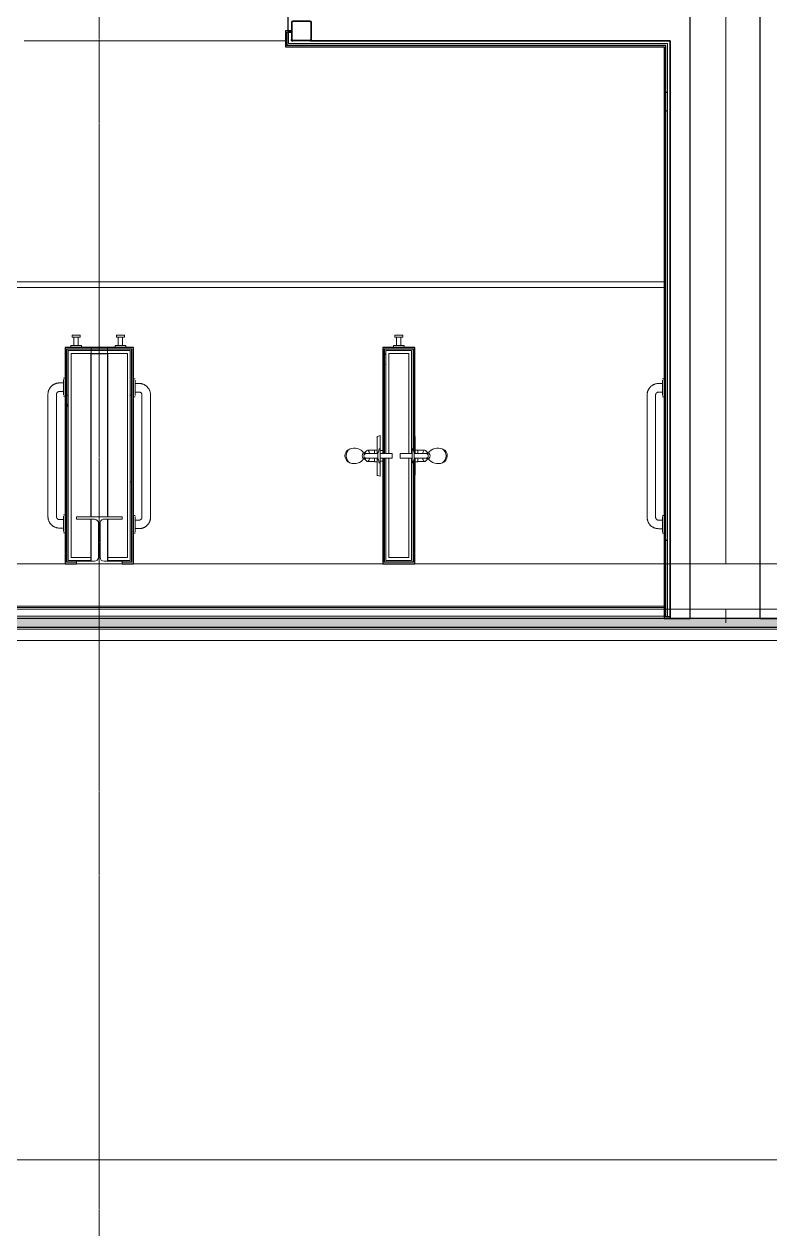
# Model space of a CAD drawing. Header units: inches. Extents: x 25369 to 33161, y -23509 to -20274.
# Drawn here: x 31317.8 to 31448.8, y -22904.2 to -22692.5 of the extents above; entities that cross this region are included whole.
import ezdxf

# ---------------------------------------------------------------- set-up
doc = ezdxf.new("R2010")
doc.units = ezdxf.units.IN
doc.header["$MEASUREMENT"] = 0
doc.linetypes.add('Grid Line 1_2_', pattern=[0.875, 0.5, -0.125, 0.125, -0.125])
for name, color, linetype, lineweight in [('A-AREA', 32, 'Continuous', 9), ('A-FLOR', 192, 'Continuous', 9), ('A-GENM', 13, 'Continuous', 9), ('A-WALL', 113, 'Continuous', 9), ('A-WALL-PATT', 111, 'Continuous', 25), ('C-TOPO', 7, 'Continuous', 9), ('Conc', 7, 'Continuous', 13), ('I-WALL', 2, 'Continuous', 9), ('L-SITE-WALL', 31, 'Continuous', 9), ('P-SANR-FIXT', 6, 'Continuous', 9), ('Q-SPCQ', 91, 'Continuous', 9), ('S-BEAM', 12, 'Continuous', 9), ('S-COLS', 52, 'Continuous', 9), ('S-GRID', 1, 'Continuous', 9)]:
    doc.layers.add(name, color=color, linetype=linetype, lineweight=lineweight)
pattern_1 = [(296.565, (5957.926, 17.28), (0.0001, 115.19999), [12.88, -244.715]), (33.69, (5963.69, 5.76), (-0.00014, 115.19958), [20.768, -394.592]), (33.69, (6078.89, 5.76), (-0.00014, 115.19958), [20.768, -394.592]), (33.69, (6194.09, 5.76), (-0.00014, 115.19958), [20.768, -394.592]), (116.565, (5980.966, 17.28), (0.0001, 115.19999), [12.88, -244.715]), (213.69, (5975.21, 28.8), (-0.00014, 115.19958), [20.768, -394.592]), (213.69, (6090.41, 28.8), (-0.00014, 115.19958), [20.768, -394.592]), (213.69, (6205.61, 28.8), (-0.00014, 115.19958), [20.768, -394.592]), (26.565, (6004.01, 17.28), (0.0001, 115.2), [25.76, -231.836]), (26.565, (6119.21, 17.28), (0.0001, 115.2), [25.76, -231.836]), (270, (6027.05, 28.8), (115.2, 7e-15), [11.52, -103.68]), (225, (6027.05, 17.28), (-1e-14, 115.20042), [16.292, -146.626]), (135, (6015.53, 5.76), (1e-14, 115.20042), [16.292, -146.626]), (288.435, (5980.966, 51.84), (-0.00042, 115.19956), [18.215, -346.08]), (18.435, (5986.73, 34.56), (-0.0004, 115.19956), [18.215, -346.08]), (18.435, (6101.93, 34.56), (-0.0004, 115.19956), [18.215, -346.08]), (18.435, (6217.13, 34.56), (-0.0004, 115.19956), [18.215, -346.08]), (135, (6004.01, 40.32), (1e-14, 115.20042), [16.292, -146.626]), (180, (5992.49, 51.84), (-1e-14, -115.2), [11.52, -103.68]), (251.565, (5952.166, 80.64), (0.00042, 115.19956), [18.215, -346.08]), (315, (5946.41, 63.36), (-1e-14, 115.20042), [16.292, -146.626]), (71.565, (5957.926, 51.84), (0.00042, 115.19956), [18.215, -346.08]), (135, (5963.69, 69.12), (1e-14, 115.20042), [16.292, -146.626]), (225, (5998.25, 80.64), (-1e-14, 115.20042), [16.292, -146.626]), (123.69, (5986.726, 69.12), (-0.00014, 115.19958), [20.768, -394.592]), (123.69, (6101.926, 69.12), (-0.00014, 115.19958), [20.768, -394.592]), (26.565, (5975.21, 86.4), (0.0001, 115.2), [12.88, -244.715]), (26.565, (6090.41, 86.4), (0.0001, 115.2), [12.88, -244.715]), (315, (5986.73, 92.16), (-1e-14, 115.20042), [16.292, -146.626]), (213.69, (6038.57, 109.44), (-0.00014, 115.19958), [20.768, -394.592]), (213.69, (6153.77, 109.44), (-0.00014, 115.19958), [20.768, -394.592]), (213.69, (6268.97, 109.44), (-0.00014, 115.19958), [20.768, -394.592]), (296.565, (6021.286, 97.92), (0.0001, 115.19999), [12.88, -244.715]), (45, (6027.05, 86.4), (1e-14, 115.20042), [16.292, -146.626]), (90, (6038.57, 97.92), (-115.2, 7e-15), [11.52, -103.68]), (213.69, (5986.73, 115.2), (-0.00014, 115.19958), [20.768, -394.592]), (213.69, (6101.93, 115.2), (-0.00014, 115.19958), [20.768, -394.592]), (213.69, (6217.13, 115.2), (-0.00014, 115.19958), [20.768, -394.592]), (315, (5969.45, 103.68), (-1e-14, 115.20042), [8.146, -154.772]), (26.565, (5975.21, 97.92), (0.0001, 115.2), [12.88, -244.715]), (26.565, (6090.41, 97.92), (0.0001, 115.2), [12.88, -244.715]), (90, (5986.73, 103.68), (-115.2, 7e-15), [11.52, -103.68]), (333.435, (5940.65, 109.44), (-0.0001, 115.2), [12.88, -244.715]), (333.435, (6055.85, 109.44), (-0.0001, 115.2), [12.88, -244.715]), (243.435, (5952.166, 103.68), (-0.0001, 115.19999), [12.88, -244.715]), (161.565, (5946.41, 92.16), (0.0004, 115.19956), [18.215, -346.08]), (161.565, (6061.61, 92.16), (0.0004, 115.19956), [18.215, -346.08]), (161.565, (6176.81, 92.16), (0.0004, 115.19956), [18.215, -346.08]), (45, (5929.13, 97.92), (1e-14, 115.20042), [16.292, -146.626]), (26.565, (5934.89, 0), (0.0001, 115.2), [12.88, -244.715]), (26.565, (6050.09, 0), (0.0001, 115.2), [12.88, -244.715]), (116.565, (5946.406, 5.76), (0.0001, 115.19999), [12.88, -244.715]), (206.565, (5940.65, 17.28), (0.0001, 115.2), [12.88, -244.715]), (206.565, (6055.85, 17.28), (0.0001, 115.2), [12.88, -244.715]), (296.565, (5929.126, 11.52), (0.0001, 115.19999), [12.88, -244.715]), (14.036, (6015.53, 51.84), (0.0005, 115.19957), [23.749, -451.233]), (14.036, (6130.73, 51.84), (0.0005, 115.19957), [23.749, -451.233]), (14.036, (6245.93, 51.84), (0.0005, 115.19957), [23.749, -451.233]), (14.036, (6361.13, 51.84), (0.0005, 115.19957), [23.749, -451.233]), (135, (6038.57, 57.6), (1e-14, 115.20042), [16.292, -146.626]), (198.435, (6027.05, 69.12), (-0.0004, 115.19956), [18.215, -346.08]), (198.435, (6142.25, 69.12), (-0.0004, 115.19956), [18.215, -346.08]), (198.435, (6257.45, 69.12), (-0.0004, 115.19956), [18.215, -346.08]), (296.565, (6009.766, 63.36), (0.0001, 115.19999), [12.88, -244.715]), (333.435, (5934.89, 34.56), (-0.0001, 115.2), [12.88, -244.715]), (333.435, (6050.09, 34.56), (-0.0001, 115.2), [12.88, -244.715]), (45, (5946.41, 28.8), (1e-14, 115.20042), [8.146, -154.772]), (116.565, (5952.166, 34.56), (0.0001, 115.19999), [12.88, -244.715]), (225, (5946.41, 46.08), (-1e-14, 115.20042), [16.292, -146.626])]

# ---------------------------------------------------------------- blocks, each defined once
blk = doc.blocks.new('817_Grab_Bars - 8170-001240-25748-Overall Floor Plan')
at = {"layer": 'Q-SPCQ', "color": 7}
for p, q in [((25395.61, -22755.55), (25394.89, -22755.55)), ((25395.89, -22754.73), (25395.61, -22754.73)), ((25395.61, -22756.3), (25395.61, -22754.94)), ((25392.89, -22757.55), (25392.89, -22779.05)), ((25394.39, -22779.05), (25394.39, -22757.55)), ((25394.89, -22757.05), (25395.61, -22757.05)), ((25395.61, -22757.65), (25395.61, -22756.3)), ((25395.61, -22757.86), (25395.89, -22757.86)), ((25395.89, -22778.73), (25395.61, -22778.73)), ((25395.61, -22780.3), (25395.61, -22778.94)), ((25395.61, -22779.55), (25394.89, -22779.55)), ((25394.89, -22781.05), (25395.61, -22781.05)), ((25395.61, -22781.65), (25395.61, -22780.3)), ((25395.61, -22781.86), (25395.89, -22781.86))]:
    blk.add_line(p, q, dxfattribs=at)
at = {"layer": 'Q-SPCQ', "color": 7, "flags": 128}
for points in [[(25394.89, -22755.55), (25394.81, -22755.55), (25394.73, -22755.55), (25394.65, -22755.56), (25394.57, -22755.57), (25394.49, -22755.59), (25394.41, -22755.6), (25394.34, -22755.62), (25394.26, -22755.65), (25394.19, -22755.68), (25394.11, -22755.7), (25394.04, -22755.74), (25393.97, -22755.77), (25393.9, -22755.81), (25393.83, -22755.85), (25393.76, -22755.9), (25393.7, -22755.94), (25393.63, -22755.99), (25393.57, -22756.04), (25393.51, -22756.1), (25393.46, -22756.15), (25393.4, -22756.21), (25393.35, -22756.27), (25393.3, -22756.34), (25393.25, -22756.4), (25393.21, -22756.47), (25393.17, -22756.53), (25393.13, -22756.6), (25393.09, -22756.68), (25393.06, -22756.75), (25393.03, -22756.82), (25393, -22756.9), (25392.97, -22756.97), (25392.95, -22757.05), (25392.93, -22757.13), (25392.92, -22757.21), (25392.91, -22757.29), (25392.9, -22757.37), (25392.89, -22757.45), (25392.89, -22757.53), (25392.89, -22757.55)], [(25394.39, -22757.55), (25394.39, -22757.53), (25394.39, -22757.51), (25394.39, -22757.49), (25394.4, -22757.47), (25394.4, -22757.45), (25394.4, -22757.43), (25394.41, -22757.41), (25394.42, -22757.39), (25394.42, -22757.37), (25394.43, -22757.35), (25394.44, -22757.33), (25394.45, -22757.32), (25394.46, -22757.3), (25394.47, -22757.28), (25394.48, -22757.26), (25394.49, -22757.25), (25394.5, -22757.23), (25394.51, -22757.22), (25394.53, -22757.2), (25394.54, -22757.19), (25394.56, -22757.17), (25394.57, -22757.16), (25394.59, -22757.15), (25394.6, -22757.14), (25394.62, -22757.13), (25394.64, -22757.12), (25394.65, -22757.11), (25394.67, -22757.1), (25394.69, -22757.09), (25394.71, -22757.08), (25394.73, -22757.07), (25394.75, -22757.07), (25394.77, -22757.06), (25394.79, -22757.06), (25394.81, -22757.05), (25394.83, -22757.05), (25394.84, -22757.05), (25394.86, -22757.05), (25394.88, -22757.05), (25394.89, -22757.05)], [(25392.89, -22779.05), (25392.89, -22779.13), (25392.9, -22779.21), (25392.9, -22779.29), (25392.92, -22779.37), (25392.93, -22779.44), (25392.95, -22779.52), (25392.97, -22779.6), (25392.99, -22779.68), (25393.02, -22779.75), (25393.05, -22779.83), (25393.08, -22779.9), (25393.12, -22779.97), (25393.15, -22780.04), (25393.2, -22780.11), (25393.24, -22780.18), (25393.29, -22780.24), (25393.34, -22780.3), (25393.39, -22780.37), (25393.44, -22780.42), (25393.5, -22780.48), (25393.56, -22780.54), (25393.62, -22780.59), (25393.68, -22780.64), (25393.74, -22780.69), (25393.81, -22780.73), (25393.88, -22780.77), (25393.95, -22780.81), (25394.02, -22780.85), (25394.09, -22780.88), (25394.17, -22780.91), (25394.24, -22780.94), (25394.32, -22780.96), (25394.39, -22780.98), (25394.47, -22781), (25394.55, -22781.02), (25394.63, -22781.03), (25394.71, -22781.04), (25394.79, -22781.04), (25394.87, -22781.05), (25394.89, -22781.05)], [(25394.89, -22779.55), (25394.87, -22779.55), (25394.85, -22779.55), (25394.83, -22779.54), (25394.81, -22779.54), (25394.79, -22779.54), (25394.77, -22779.53), (25394.75, -22779.53), (25394.73, -22779.52), (25394.71, -22779.51), (25394.7, -22779.51), (25394.68, -22779.5), (25394.66, -22779.49), (25394.64, -22779.48), (25394.62, -22779.47), (25394.61, -22779.46), (25394.59, -22779.45), (25394.58, -22779.44), (25394.56, -22779.42), (25394.55, -22779.41), (25394.53, -22779.4), (25394.52, -22779.38), (25394.5, -22779.37), (25394.49, -22779.35), (25394.48, -22779.33), (25394.47, -22779.32), (25394.46, -22779.3), (25394.45, -22779.28), (25394.44, -22779.26), (25394.43, -22779.25), (25394.42, -22779.23), (25394.42, -22779.21), (25394.41, -22779.19), (25394.41, -22779.17), (25394.4, -22779.15), (25394.4, -22779.13), (25394.39, -22779.11), (25394.39, -22779.09), (25394.39, -22779.07), (25394.39, -22779.05), (25394.39, -22779.05)]]:
    blk.add_lwpolyline(points, dxfattribs=at)
blk = doc.blocks.new('Robe_hook_5552 - Robe_hook_5552-134757-Overall Floor Plan')
at = {"layer": 'A-GENM', "color": 7}
for p, q in [((-0.94, 0), (-0.94, -0.35)), ((-0.94, -0.35), (0.94, -0.35)), ((-0.69, -2.16), (-0.69, -1.81)), ((-0.69, -1.81), (0.69, -1.81)), ((-0.37, -1.81), (-0.37, -0.35)), ((0.38, -1.81), (0.38, -0.35)), ((0.69, -1.81), (0.69, -2.16)), ((0.94, -0.35), (0.94, 0)), ((0.69, -2.16), (-0.69, -2.16))]:
    blk.add_line(p, q, dxfattribs=at)
blk = doc.blocks.new('Plate - 1_2X6-187692-Overall Floor Plan')
at = {"layer": 'S-BEAM', "color": 7}
for p, q in [((-75.12, -0.13), (-75.12, 0.12)), ((76.13, 0.12), (-75.12, 0.12)), ((-75.12, -0.13), (76.13, -0.13))]:
    blk.add_line(p, q, dxfattribs=at)
blk = doc.blocks.new('Shower-Unit-Zurn-Z7301-SS-MT-DV2P-HW - Z7301-SS-MT-DV2P-HW-V65-Overall Floor Plan')
at = {"layer": 'P-SANR-FIXT', "color": 7}
for p, q in [((0.4, 2.13), (-0.4, 2.13)), ((-0.4, 2.13), (-0.4, 0)), ((0.4, 0), (0.4, 2.13)), ((-0.4, 0), (-1.24, 0)), ((-1.24, 0), (-1.24, -0.1)), ((-0.4, 0), (0.4, 0)), ((1.24, 0), (0.4, 0)), ((1.24, -0.1), (1.24, 0)), ((-3.31, -0.54), (-1.03, -0.54)), ((-1.03, -0.54), (-0.4, -0.54)), ((-1.03, -0.54), (-1.03, -0.99)), ((-1.03, -0.99), (-1, -0.99)), ((-1, -0.99), (-0.4, -0.99)), ((-1, -0.99), (-1, -2.23)), ((-0.55, -0.38), (-0.4, -0.38)), ((-0.4, -0.38), (-0.4, -2.46)), ((-0.4, -0.38), (0.4, -0.38)), ((0.4, -2.46), (0.4, -0.38)), ((0.4, -0.38), (0.55, -0.38)), ((0.4, -0.54), (1.03, -0.54)), ((0.4, -0.99), (1, -0.99)), ((1, -2.23), (1, -0.99)), ((1, -0.99), (1.03, -0.99)), ((1.03, -0.99), (1.03, -0.54)), ((1.03, -0.54), (3.31, -0.54)), ((-0.48, -2.64), (-0.48, -2.84)), ((0.48, -2.84), (0.48, -2.64))]:
    blk.add_line(p, q, dxfattribs=at)
for centre, radius, start, end in [((-3.31, -0.42), 0.125, 210.8, 270), ((-1.14, -0.1), 0.0945, 180, 270), ((-1.14, -1.21), 1.02, 54.522, 90), ((1.14, -1.21), 1.02, 90, 125.478), ((1.14, -0.1), 0.0945, 270, 360), ((3.31, -0.42), 0.125, 270, 329.2), ((0.79, -4.57), 2.15, 126.1534, 200.0175), ((-0.63, -2.12), 0.388, 197.5027, 230.4973), ((-2.26, -4.09), 2.18, 35.18, 50.4973), ((2.26, -4.09), 2.18, 129.5027, 144.8141), ((-0.79, -4.57), 2.15, 337.8261, 53.8466), ((0.63, -2.12), 0.388, 309.5027, 342.4973), ((0, -4.86), 1.31, 200.0175, 336.4181), ((0, -4.51), 1.46, 212.9208, 327.0792)]:
    blk.add_arc(centre, radius, start, end, dxfattribs=at)
for centre, major_axis, ratio, start_param, end_param in [((-0.11, -2.15), (-1.11, 0.08), 0.351489, 2.831356, 4.247568), ((0, -2.84), (-0.476, 0), 0.662364, 0, 3.141593), ((0, -2.46), (-0.4, 0), 0.941821, 0, 3.141593)]:
    blk.add_ellipse(centre, major_axis=major_axis, ratio=ratio, start_param=start_param, end_param=end_param, dxfattribs=at)
blk.add_open_spline([(-0.42, -1.83), (-0.46, -1.84), (-0.57, -1.87), (-0.78, -1.95), (-0.96, -2.08), (-1.02, -2.22), (-0.98, -2.3), (-0.94, -2.34)], degree=3, knots=[0.0572746, 0.0572746, 0.0572746, 0.0572746, 0.1428571, 0.2857143, 0.5714286, 0.7857143, 1, 1, 1, 1], dxfattribs=at)
for points in [[(-0.4, -2.46), (-0.42, -2.48), (-0.44, -2.52), (-0.47, -2.58), (-0.48, -2.62), (-0.48, -2.64)], [(0.48, -2.64), (0.48, -2.62), (0.47, -2.58), (0.44, -2.52), (0.42, -2.48), (0.4, -2.46)]]:
    blk.add_open_spline(points, degree=3, dxfattribs=at)
blk = doc.blocks.new('Shower-Unit-Zurn-Z7301-SS-MT-DV2P-HW - Z7301-SS-MT-DV2P-HW-V66-Overall Floor Plan')
at = {"layer": 'P-SANR-FIXT', "color": 7}
for p, q in [((-1, 0.99), (-1, 2.23)), ((-0.48, 2.64), (-0.48, 2.84)), ((-0.4, 0.38), (-0.4, 2.46)), ((0.4, 2.46), (0.4, 0.38)), ((0.48, 2.84), (0.48, 2.64)), ((1, 2.23), (1, 0.99)), ((-3.56, 0), (-3.43, 0.45)), ((-1.24, 0), (-3.56, 0)), ((-3.31, 0.54), (-1.03, 0.54)), ((-1.24, 0), (-1.24, 0.1)), ((-1.03, 0.99), (-1, 0.99)), ((-1.03, 0.54), (-1.03, 0.99)), ((-1.03, 0.54), (-0.4, 0.54)), ((-1, 0.99), (-0.4, 0.99)), ((-0.94, -0.47), (-0.94, 0)), ((-0.55, 0.38), (-0.4, 0.38)), ((-0.4, 0.38), (0.4, 0.38)), ((0.4, 0.99), (1, 0.99)), ((0.4, 0.54), (1.03, 0.54)), ((0.4, 0.38), (0.55, 0.38)), ((0.93, 0), (0.93, -0.47)), ((1, 0.99), (1.03, 0.99)), ((1.03, 0.99), (1.03, 0.54)), ((1.03, 0.54), (3.31, 0.54)), ((1.24, 0.1), (1.24, 0)), ((3.56, 0), (1.24, 0)), ((3.43, 0.45), (3.56, 0)), ((-0.4, 0), (-1.24, 0)), ((-0.4, -2.13), (-0.4, 0)), ((-0.4, 0), (0.4, 0)), ((0.4, 0), (0.4, -2.13)), ((1.24, 0), (0.4, 0)), ((0.4, -2.13), (-0.4, -2.13))]:
    blk.add_line(p, q, dxfattribs=at)
for centre, radius, start, end in [((0.79, 4.57), 2.15, 159.9825, 233.8466), ((0, 4.86), 1.31, 23.5819, 159.9825), ((0, 4.51), 1.46, 32.9208, 147.0792), ((-0.79, 4.57), 2.15, 306.1534, 22.1739), ((-0.63, 2.12), 0.388, 129.5027, 162.4973), ((-2.26, 4.09), 2.18, 309.5027, 324.82), ((2.26, 4.09), 2.18, 215.1859, 230.4973), ((0.63, 2.12), 0.388, 17.5027, 50.4973), ((-3.31, 0.42), 0.125, 90, 164), ((-1.14, 0.1), 0.0945, 90, 180), ((-1.14, 1.21), 1.02, 270, 305.478), ((1.14, 1.21), 1.02, 234.522, 270), ((1.14, 0.1), 0.0945, 0, 90), ((3.31, 0.42), 0.125, 16, 90)]:
    blk.add_arc(centre, radius, start, end, dxfattribs=at)
for centre, major_axis, ratio, start_param, end_param in [((0, 2.84), (0.476, 0), 0.662364, 0, 3.141593), ((0, 2.46), (0.4, 0), 0.941821, 0, 3.141593), ((-0.11, 2.15), (1.11, 0.08), 0.351489, 5.17721, 6.593422)]:
    blk.add_ellipse(centre, major_axis=major_axis, ratio=ratio, start_param=start_param, end_param=end_param, dxfattribs=at)
blk.add_open_spline([(-0.42, 1.83), (-0.46, 1.84), (-0.57, 1.87), (-0.78, 1.95), (-0.96, 2.08), (-1.02, 2.22), (-0.98, 2.3), (-0.94, 2.34)], degree=3, knots=[0.0572746, 0.0572746, 0.0572746, 0.0572746, 0.1428571, 0.2857143, 0.5714286, 0.7857143, 1, 1, 1, 1], dxfattribs=at)
for points in [[(-0.4, 2.46), (-0.42, 2.48), (-0.44, 2.52), (-0.47, 2.58), (-0.48, 2.62), (-0.48, 2.64)], [(0.48, 2.64), (0.48, 2.62), (0.47, 2.58), (0.44, 2.52), (0.42, 2.48), (0.4, 2.46)]]:
    blk.add_open_spline(points, degree=3, dxfattribs=at)
blk = doc.blocks.new('HSS-Hollow Structural Section-Column - HSS3-1_2X3-1_2X1_8-V70-Overall Floor Plan')
at = {"layer": 'S-COLS', "color": 170, "lineweight": 15}
for p, q in [((-1.75, 1.518), (-1.75, -1.518)), ((-1.634, -1.518), (-1.634, 1.518)), ((1.518, 1.75), (-1.518, 1.75)), ((-1.518, 1.634), (1.518, 1.634)), ((1.634, 1.518), (1.634, -1.518)), ((1.75, -1.518), (1.75, 1.518)), ((1.518, -1.634), (-1.518, -1.634)), ((-1.518, -1.75), (1.518, -1.75))]:
    blk.add_line(p, q, dxfattribs=at)
for centre, radius, start, end in [((-1.518, 1.518), 0.232, 90, 180), ((-1.518, 1.518), 0.116, 90, 180), ((1.518, 1.518), 0.232, 360, 90), ((1.518, 1.518), 0.116, 0, 90), ((-1.518, -1.518), 0.232, 180, 270), ((-1.518, -1.518), 0.116, 180, 270), ((1.518, -1.518), 0.232, 270, 360), ((1.518, -1.518), 0.116, 270, 360)]:
    blk.add_arc(centre, radius, start, end, dxfattribs=at)
blk = doc.blocks.new('Locker Rooms and Restrooms_rvt-2-Overall Floor Plan')
at = {"layer": 'A-WALL-PATT', "lineweight": 9}
h = blk.add_hatch(dxfattribs=at)
h.set_pattern_fill('FP_34', style=0, pattern_type=2)
h.set_pattern_definition(pattern_1)
h.paths.add_polyline_path([(25501.64, -22796.59), (25501.64, -22696.18), (25501.39, -22696.24), (25501.39, -22796.59)], flags=0)
h = blk.add_hatch(dxfattribs=at)
h.set_pattern_fill('FP_34', style=0, pattern_type=2)
h.set_pattern_definition(pattern_1)
h.paths.add_polyline_path([(25397.89, -22787.05), (25397.89, -22786.99), (25396.2, -22787.05)], flags=0)
h.paths.add_polyline_path([(25396.14, -22787.05), (25396.2, -22786.99), (25396.14, -22782.23)], flags=0)
h.paths.add_polyline_path([(25400.45, -22749.6), (25400.45, -22749.54), (25398.92, -22749.6)], flags=0)
h = blk.add_hatch(dxfattribs=at)
h.set_pattern_fill('FP_34', style=0, pattern_type=2)
h.set_pattern_definition(pattern_1)
h.paths.add_polyline_path([(25397.89, -22786.99), (25397.89, -22786.87), (25400.45, -22786.87), (25400.45, -22786.74), (25396.45, -22786.74), (25396.45, -22749.85), (25400.45, -22749.85), (25400.45, -22749.6), (25396.2, -22749.6), (25396.2, -22786.99), (25396.45, -22786.99)], flags=0)
h = blk.add_hatch(dxfattribs=at)
h.set_pattern_fill('FP_34', style=0, pattern_type=2)
h.set_pattern_definition(pattern_1)
h.paths.add_polyline_path([(25407.58, -22787.05), (25407.33, -22786.99), (25405.89, -22787.05)], flags=0)
h.paths.add_polyline_path([(25407.33, -22749.6), (25407.58, -22749.54), (25403.33, -22749.6)], flags=0)
h = blk.add_hatch(dxfattribs=at)
h.set_pattern_fill('FP_34', style=0, pattern_type=2)
h.set_pattern_definition(pattern_1)
h.paths.add_polyline_path([(25405.89, -22786.99), (25407.58, -22786.99), (25407.58, -22749.6), (25403.33, -22749.6), (25403.33, -22749.85), (25407.33, -22749.85), (25407.33, -22786.74), (25403.33, -22786.74), (25403.33, -22786.87), (25405.89, -22786.87)], flags=0)
h = blk.add_hatch(dxfattribs=at)
h.set_pattern_fill('FP_34', style=0, pattern_type=2)
h.set_pattern_definition(pattern_1)
h.paths.add_polyline_path([(25451.98, -22786.99), (25456.73, -22786.99), (25456.73, -22786.74), (25452.23, -22786.74), (25452.23, -22768.76), (25451.98, -22768.76), (25451.98, -22782.23)], flags=0)
h.paths.add_polyline_path([(25452.23, -22767.96), (25452.23, -22749.85), (25456.73, -22749.85), (25456.73, -22749.6), (25451.98, -22749.6), (25451.98, -22767.96), (25452.11, -22767.96)], flags=0)
h = blk.add_hatch(dxfattribs=at)
h.set_pattern_fill('FP_34', style=0, pattern_type=2)
h.set_pattern_definition(pattern_1)
h.paths.add_polyline_path([(25451.92, -22787.05), (25451.98, -22786.99), (25451.92, -22782.23)], flags=0)
h = blk.add_hatch(dxfattribs=at)
h.set_pattern_fill('FP_34', style=0, pattern_type=2)
h.set_pattern_definition(pattern_1)
h.paths.add_polyline_path([(25502.14, -22796.66), (25502.14, -22796.59), (25501.39, -22796.66)], flags=0)
h.paths.add_polyline_path([(25501.33, -22796.66), (25501.39, -22796.59), (25501.33, -22782.23)], flags=0)
at = {"layer": 'A-FLOR', "color": 7}
for p, q in [((25434.58, -22695.43), (25388.7, -22695.43)), ((25501.08, -22737.8), (25308.2, -22737.8)), ((25308.2, -22738.8), (25501.08, -22738.8)), ((25337.81, -22796.55), (25501.08, -22796.55))]:
    blk.add_line(p, q, dxfattribs=at)
at = {"layer": 'A-WALL', "color": 7}
for p, q in [((25434.83, -22696.24), (25434.83, -22693.93)), ((25434.89, -22693.93), (25434.83, -22693.93)), ((25435.64, -22693.93), (25434.89, -22693.93)), ((25434.89, -22696.18), (25434.89, -22693.99)), ((25435.64, -22693.99), (25434.89, -22693.99)), ((25435.14, -22695.93), (25435.14, -22693.99)), ((25434.89, -22696.24), (25434.83, -22696.24)), ((25435.14, -22696.18), (25434.89, -22696.18)), ((25435.64, -22696.24), (25434.89, -22696.24)), ((25435.64, -22695.93), (25435.14, -22695.93)), ((25435.64, -22696.18), (25435.14, -22696.18)), ((25501.64, -22695.93), (25435.64, -22695.93)), ((25501.39, -22696.18), (25435.64, -22696.18)), ((25501.33, -22696.24), (25435.64, -22696.24)), ((25501.33, -22696.24), (25501.33, -22696.49)), ((25501.33, -22796.66), (25501.33, -22696.49)), ((25501.39, -22696.18), (25501.39, -22696.24)), ((25501.39, -22696.24), (25501.39, -22696.49)), ((25501.39, -22796.59), (25501.39, -22696.49)), ((25501.64, -22695.93), (25501.64, -22696.18)), ((25501.64, -22696.18), (25501.64, -22696.49)), ((25501.64, -22796.59), (25501.64, -22696.49)), ((25400.45, -22749.54), (25400.45, -22749.29)), ((25400.45, -22749.29), (25400.45, -22749.54)), ((25403.33, -22749.29), (25403.33, -22749.54)), ((25403.33, -22749.54), (25403.33, -22749.29)), ((25396.2, -22749.54), (25396.14, -22749.54)), ((25396.14, -22749.54), (25396.14, -22787.05)), ((25400.45, -22749.54), (25396.2, -22749.54)), ((25396.45, -22749.6), (25396.2, -22749.6)), ((25396.2, -22749.6), (25396.2, -22786.99)), ((25400.45, -22749.6), (25396.45, -22749.6)), ((25396.95, -22749.85), (25396.45, -22749.85)), ((25396.45, -22749.85), (25396.45, -22786.74)), ((25400.45, -22749.85), (25396.95, -22749.85)), ((25396.95, -22750.35), (25396.95, -22786.24)), ((25400.45, -22750.35), (25396.95, -22750.35)), ((25400.45, -22749.6), (25400.45, -22749.54)), ((25403.33, -22749.54), (25400.45, -22749.54)), ((25400.45, -22749.54), (25400.45, -22749.6)), ((25400.45, -22749.85), (25400.45, -22749.6)), ((25403.33, -22749.6), (25400.45, -22749.6)), ((25400.45, -22749.6), (25400.45, -22749.85)), ((25400.45, -22750.35), (25400.45, -22749.85)), ((25403.33, -22749.85), (25400.45, -22749.85)), ((25400.45, -22749.85), (25400.45, -22750.35)), ((25407.58, -22749.54), (25403.33, -22749.54)), ((25403.33, -22749.54), (25403.33, -22749.6)), ((25403.33, -22749.6), (25403.33, -22749.54)), ((25407.33, -22749.6), (25403.33, -22749.6)), ((25403.33, -22749.6), (25403.33, -22749.85)), ((25403.33, -22749.85), (25403.33, -22749.6)), ((25406.83, -22749.85), (25403.33, -22749.85)), ((25403.33, -22749.85), (25403.33, -22750.35)), ((25403.33, -22750.35), (25403.33, -22749.85)), ((25406.83, -22750.35), (25403.33, -22750.35)), ((25407.33, -22749.85), (25406.83, -22749.85)), ((25406.83, -22750.35), (25406.83, -22786.24)), ((25407.58, -22749.6), (25407.33, -22749.6)), ((25407.33, -22749.85), (25407.33, -22786.74)), ((25407.64, -22749.54), (25407.58, -22749.54)), ((25407.58, -22749.6), (25407.58, -22786.99)), ((25407.64, -22749.54), (25407.64, -22787.05)), ((25451.98, -22749.54), (25451.92, -22749.54)), ((25451.92, -22749.54), (25451.92, -22767.96)), ((25456.98, -22749.54), (25451.98, -22749.54)), ((25452.23, -22749.6), (25451.98, -22749.6)), ((25451.98, -22749.6), (25451.98, -22767.96)), ((25456.73, -22749.6), (25452.23, -22749.6)), ((25452.73, -22749.85), (25452.23, -22749.85)), ((25452.23, -22749.85), (25452.23, -22767.96)), ((25456.23, -22749.85), (25452.73, -22749.85)), ((25456.23, -22750.35), (25452.73, -22750.35)), ((25452.73, -22750.35), (25452.73, -22767.96)), ((25456.73, -22749.85), (25456.23, -22749.85)), ((25456.23, -22750.35), (25456.23, -22767.96)), ((25456.98, -22749.6), (25456.73, -22749.6)), ((25456.73, -22749.85), (25456.73, -22767.96)), ((25457.05, -22749.54), (25456.98, -22749.54)), ((25456.98, -22749.6), (25456.98, -22767.2)), ((25457.05, -22749.54), (25457.05, -22767.45)), ((25451.92, -22768.76), (25451.92, -22787.05)), ((25451.98, -22768.76), (25451.98, -22786.99)), ((25452.23, -22768.76), (25452.23, -22786.74)), ((25452.73, -22768.76), (25452.73, -22786.24)), ((25456.23, -22768.76), (25456.23, -22786.24)), ((25456.73, -22768.76), (25456.73, -22786.74)), ((25456.98, -22769.52), (25456.98, -22786.99)), ((25457.05, -22769.27), (25457.05, -22787.05)), ((25396.14, -22787.05), (25396.2, -22787.05)), ((25396.2, -22786.99), (25396.45, -22786.99)), ((25396.2, -22787.05), (25397.89, -22787.05)), ((25396.45, -22786.74), (25396.95, -22786.74)), ((25396.45, -22786.99), (25397.89, -22786.99)), ((25396.95, -22786.24), (25400.45, -22786.24)), ((25396.95, -22786.74), (25400.45, -22786.74)), ((25403.33, -22786.24), (25406.83, -22786.24)), ((25403.33, -22786.74), (25406.83, -22786.74)), ((25405.89, -22786.99), (25407.33, -22786.99)), ((25405.89, -22787.05), (25407.58, -22787.05)), ((25406.83, -22786.74), (25407.33, -22786.74)), ((25407.33, -22786.99), (25407.58, -22786.99)), ((25407.58, -22787.05), (25407.64, -22787.05)), ((25451.92, -22787.05), (25451.98, -22787.05)), ((25451.98, -22786.99), (25452.23, -22786.99)), ((25451.98, -22787.05), (25456.98, -22787.05)), ((25452.23, -22786.74), (25452.73, -22786.74)), ((25452.23, -22786.99), (25456.73, -22786.99)), ((25452.73, -22786.24), (25456.23, -22786.24)), ((25452.73, -22786.74), (25456.23, -22786.74)), ((25456.23, -22786.74), (25456.73, -22786.74)), ((25456.73, -22786.99), (25456.98, -22786.99)), ((25456.98, -22787.05), (25457.05, -22787.05)), ((25501.33, -22796.66), (25501.39, -22796.66)), ((25501.39, -22796.59), (25502.14, -22796.59)), ((25501.39, -22796.66), (25502.14, -22796.66))]:
    blk.add_line(p, q, dxfattribs=at)
at = {"layer": 'I-WALL', "color": 250, "lineweight": 25}
for p, q in [((25505.64, -22695.43), (25505.64, -22435.18)), ((25517.89, -22435.18), (25517.89, -22695.43)), ((25435.02, -22691.3), (25435.02, -22693.68)), ((25434.58, -22693.68), (25434.58, -22696.49)), ((25434.83, -22693.68), (25434.58, -22693.68)), ((25435.64, -22693.68), (25434.83, -22693.68)), ((25435.02, -22693.68), (25435.64, -22693.68)), ((25434.58, -22696.49), (25434.83, -22696.49)), ((25434.83, -22696.49), (25435.64, -22696.49)), ((25435.64, -22695.2), (25435.64, -22695.43)), ((25435.64, -22695.43), (25435.64, -22695.2)), ((25435.64, -22695.43), (25435.87, -22695.43)), ((25435.87, -22695.43), (25435.64, -22695.43)), ((25435.64, -22696.49), (25501.08, -22696.49)), ((25438.91, -22695.43), (25501.52, -22695.43)), ((25502.14, -22695.43), (25438.91, -22695.43)), ((25501.08, -22696.49), (25501.08, -22796.91)), ((25501.52, -22695.43), (25502.14, -22695.43)), ((25502.14, -22695.43), (25502.14, -22796.91)), ((25502.14, -22695.93), (25502.14, -22695.43)), ((25502.14, -22696.49), (25502.14, -22695.93)), ((25502.14, -22796.59), (25502.14, -22696.49)), ((25505.64, -22796.91), (25505.64, -22695.43)), ((25517.89, -22695.43), (25517.89, -22796.91)), ((25396.14, -22749.29), (25395.89, -22749.29)), ((25395.89, -22749.29), (25395.89, -22787.3)), ((25400.45, -22749.29), (25396.14, -22749.29)), ((25403.33, -22749.29), (25400.45, -22749.29)), ((25407.64, -22749.29), (25403.33, -22749.29)), ((25407.89, -22749.29), (25407.64, -22749.29)), ((25407.89, -22787.3), (25407.89, -22749.29)), ((25451.92, -22749.29), (25451.67, -22749.29)), ((25451.67, -22749.29), (25451.67, -22767.96)), ((25457.05, -22749.29), (25451.92, -22749.29)), ((25457.3, -22749.29), (25457.05, -22749.29)), ((25457.3, -22767.96), (25457.3, -22749.29)), ((25400.45, -22779.05), (25400.45, -22750.35)), ((25400.45, -22750.35), (25403.33, -22750.35)), ((25403.33, -22750.35), (25403.33, -22779.05)), ((25451.67, -22768.76), (25451.67, -22787.3)), ((25457.3, -22787.3), (25457.3, -22768.76)), ((25400.45, -22786.24), (25400.45, -22779.49)), ((25403.33, -22779.49), (25403.33, -22786.24)), ((25395.89, -22787.3), (25396.14, -22787.3)), ((25396.14, -22787.3), (25397.89, -22787.3)), ((25400.45, -22786.74), (25400.45, -22786.24)), ((25400.45, -22786.87), (25400.45, -22786.74)), ((25403.33, -22786.24), (25403.33, -22786.74)), ((25403.33, -22786.74), (25403.33, -22786.87)), ((25405.89, -22787.3), (25407.64, -22787.3)), ((25407.64, -22787.3), (25407.89, -22787.3)), ((25451.67, -22787.3), (25451.92, -22787.3)), ((25451.92, -22787.3), (25457.05, -22787.3)), ((25457.05, -22787.3), (25457.3, -22787.3)), ((25501.08, -22796.91), (25501.33, -22796.91)), ((25501.33, -22796.91), (25502.14, -22796.91)), ((25502.14, -22796.66), (25502.14, -22796.59)), ((25502.14, -22796.91), (25502.14, -22796.66)), ((25502.14, -22796.91), (25505.64, -22796.91)), ((25517.89, -22796.91), (25521.39, -22796.91))]:
    blk.add_line(p, q, dxfattribs=at)
at = {"lineweight": 9}
for name, p in [('HSS-Hollow Structural Section-Column - HSS3-1_2X3-1_2X1_8-V70-Overall Floor Plan', (25437.39, -22693.68)), ('817_Grab_Bars - 8170-001240-25748-Overall Floor Plan', (0, 0)), ('817_Grab_Bars - 8170-001240-25748-Overall Floor Plan', (105.19, -0.1)), ('Plate - 1_2X6-187692-Overall Floor Plan', (25424.95, -22794.87))]:
    blk.add_blockref(name, p, dxfattribs=at)
for name, p, rotation in [('Robe_hook_5552 - Robe_hook_5552-134757-Overall Floor Plan', (25397.83, -22749.29), 180), ('Robe_hook_5552 - Robe_hook_5552-134757-Overall Floor Plan', (25405.61, -22749.29), 180), ('Robe_hook_5552 - Robe_hook_5552-134757-Overall Floor Plan', (25454.48, -22749.29), 180), ('817_Grab_Bars - 8170-001240-25748-Overall Floor Plan', (50803.78, -45536.69), 180), ('Shower-Unit-Zurn-Z7301-SS-MT-DV2P-HW - Z7301-SS-MT-DV2P-HW-V66-Overall Floor Plan', (25451.2, -22768.36), 90.00000000000074), ('Shower-Unit-Zurn-Z7301-SS-MT-DV2P-HW - Z7301-SS-MT-DV2P-HW-V65-Overall Floor Plan', (25456.83, -22768.36), 89.99999999999926)]:
    blk.add_blockref(name, p, dxfattribs=dict(at, rotation=rotation))
blk = doc.blocks.new('Struct_Xcel_Sports Complex_rvt-2-Overall Floor Plan')
at = {"layer": 'L-SITE-WALL', "color": 7}
blk.add_line((25797.83, -22798.8), (25244.39, -22798.8), dxfattribs=at)
blk = doc.blocks.new('W-Wide Flange-Column - B2_E-V7-Overall Floor Plan')
at = {"layer": 'S-COLS', "lineweight": 15}
for p, q in [((4, 4.13), (-4, 4.13)), ((-4, 4.13), (-4, 3.69)), ((-4, 3.69), (-0.84, 3.69)), ((-0.14, 3), (-0.14, -3)), ((0.14, -3), (0.14, 3)), ((0.84, 3.69), (4, 3.69)), ((4, 3.69), (4, 4.13)), ((-0.84, -3.69), (-4, -3.69)), ((-4, -3.69), (-4, -4.12)), ((-4, -4.12), (4, -4.12)), ((4, -3.69), (0.84, -3.69)), ((4, -4.12), (4, -3.69))]:
    blk.add_line(p, q, dxfattribs=at)
for centre, start, end in [((-0.84, 3), 0, 90), ((0.84, 3), 90, 180), ((-0.84, -3), 270, 0), ((0.84, -3), 180, 270)]:
    blk.add_arc(centre, 0.691, start, end, dxfattribs=at)
blk = doc.blocks.new('Girt_C - 8_D-1405500-Overall Floor Plan')
at = {"layer": 'S-BEAM'}
for p, q in [((25395.89, -22787.3), (25349.83, -22787.3)), ((25451.67, -22787.3), (25407.89, -22787.3)), ((25501.08, -22787.3), (25457.3, -22787.3)), ((25517.89, -22787.3), (25505.64, -22787.3)), ((25337.81, -22795.3), (25501.08, -22795.3)), ((25505.64, -22795.3), (25517.89, -22795.3))]:
    blk.add_line(p, q, dxfattribs=at)

msp = doc.modelspace()

# ---------------------------------------------------------------- hatches: boundary and pattern name
at = {"layer": 'A-WALL-PATT', "lineweight": 9, "transparency": 33554649}
msp.add_hatch(color=256, dxfattribs=at).paths.add_polyline_path([(31591.25, -22798.48), (31601.95, -22798.48), (31601.95, -22796.91), (31265.93, -22796.91), (31265.93, -22798.48), (31573.7, -22798.48)], flags=0)

# ---------------------------------------------------------------- linework, layer by layer
at = {"layer": 'A-AREA'}
for p, q in [((31441.02, -22435.18), (31441.02, -22787.31)), ((31441.02, -22795.3), (31441.02, -22796.91)), ((31441.02, -22796.91), (31441.02, -22797.69))]:
    msp.add_line(p, q, dxfattribs=at)
at = {"layer": 'A-WALL', "lineweight": 25}
for p, q in [((31601.95, -22796.91), (31265.93, -22796.91)), ((31265.93, -22798.48), (31601.95, -22798.48))]:
    msp.add_line(p, q, dxfattribs=at)
at = {"layer": 'C-TOPO'}
for p, q in [((30173.14, -22892.07), (31910.14, -22892.07)), ((31910.14, -22892.07), (30173.14, -22892.07))]:
    msp.add_line(p, q, dxfattribs=at)
at = {"layer": 'Conc'}
msp.add_line((30173.14, -22892.07), (31910.14, -22892.07), dxfattribs=at)
at = {"layer": 'L-SITE-WALL'}
for p, q in [((31173.51, -22798.8), (31726.95, -22798.8)), ((32216.02, -22800.8), (31173.51, -22800.8))]:
    msp.add_line(p, q, dxfattribs=at)
at = {"layer": 'S-GRID', "linetype": 'Grid Line 1_2_'}
for p, q in [((31331.02, -23095.8), (31331.02, -20550.05)), ((31331.02, -23413.24), (31331.02, -20902.43)), ((32356.47, -22787.3), (27400.49, -22787.3)), ((32648.19, -22787.3), (27719.33, -22787.3)), ((32260.47, -22795.3), (27496.49, -22795.3)), ((32552.19, -22795.3), (27844.64, -22795.3))]:
    msp.add_line(p, q, dxfattribs=at)

# ---------------------------------------------------------------- block references
at = {"lineweight": 5}
for name in ['Struct_Xcel_Sports Complex_rvt-2-Overall Floor Plan', 'Locker Rooms and Restrooms_rvt-2-Overall Floor Plan']:
    msp.add_blockref(name, (5929.13, 0), dxfattribs=at)
at = {"layer": 'S-BEAM'}
msp.add_blockref('Girt_C - 8_D-1405500-Overall Floor Plan', (5929.13, 0), dxfattribs=at)
at = {"layer": 'S-COLS', "rotation": 180}
msp.add_blockref('W-Wide Flange-Column - B2_E-V7-Overall Floor Plan', (31331.02, -22783.18), dxfattribs=at)

doc.saveas('drawing.dxf')
